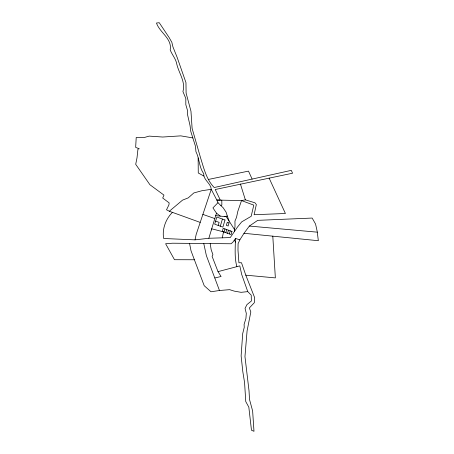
<?xml version="1.0" encoding="UTF-8"?>
<svg xmlns="http://www.w3.org/2000/svg" width="454" height="454" viewBox="0 0 454 454"><rect width="100%" height="100%" fill="white"/><g stroke="black" fill="none" stroke-linecap="round" stroke-linejoin="round"><path stroke-width="0.68" d="M172.441 212.364C165.75 218.902 161.936 229.281 163.678 238.498L195.021 239.865L196.151 234.525L211.258 189.329C210.821 183.149 203.318 180.102 203.727 173.666C198.977 167.151 199.533 158.559 195.963 151.749L195.43 146.154L190.793 131.444L190.044 125.633L187.4 114.045L187.525 110.56L185.828 104.698L185.817 98.501L182.934 91.572C185.919 81.175 178.127 72.419 176.464 62.561C175.108 57.902 171.856 54.384 170.193 49.883C172.304 38.567 159.785 32.756 156.465 23.029L159.241 22.7L169.075 37.449L171.839 42.279L172.957 46.949L177.077 57.193L185.964 82.617L186.1 93.036L190.964 111.23L192.11 128.374L200.537 157.748C203.812 168.088 206.36 179.551 214.214 187.525L291.298 170.358L292.569 173.212L215.224 189.511L220.326 200.123L216.808 200.049L211.258 189.329L201.917 190.725L193.83 192.944L188.268 197.865L182.525 200.14L169.325 211.241L166.516 209.793L168.911 204.896L169.16 202.881L162.702 198.04L163.979 195.124L149.922 184.738L135.706 164.314L137.006 157.85L137.971 149.026L139.282 148.776L135.661 147.38L136.211 137.505L144.622 137.409L149.179 136.109L162.708 137.029L180.783 135.865L192.831 137.908M222.267 237.834L223.55 231.869L211.706 228.799L208.846 238.271L195.021 239.865M244.008 233.294L318.339 240.711L317.198 231.449L315.558 224.038L312.165 218.062L257.724 220.349L249.354 226.064L244.008 233.294L239.854 239.854L235.371 238.395C235.405 247.742 234.287 257.384 236.88 266.657L218.016 271.634L212.103 256.362L212.915 254.7L211.144 249.598L210.174 243.531M229.321 233.929L230.218 230.819M227.562 233.305L228.458 230.195M225.797 232.675L226.699 229.565M224.032 232.045L224.94 228.935M220.303 226.194L222.42 219.061M218.192 225.439L219.112 222.358L215.605 221.104M211.377 229.889L216.467 213.136L212.937 207.887L217.954 202.694L216.808 200.049L241.528 200.583L245.364 199.851L254.966 202.813L256.34 204.538L254.109 214.719L285.413 213.499L269.114 178.076M234.69 231.307L234.321 229.225L234.996 227.085L234.962 221.053L236.523 217.358L237.817 211.348L241.528 200.583L253.797 205.129L251.164 216.325L241.71 221.864L237.493 227.04L230.263 237.573L208.846 238.271M239.854 239.854L238.089 243.594L237.987 250.097L238.917 262.77L241.488 262.73L245.79 275.175L254.632 297.591L254.342 302.676L249.371 307.943L250.824 311.966L247.084 330.892L244.961 356.566L249.025 390.837L249.507 399.458L252.634 410.984L253.985 431.3L251.471 430.227L248.832 407.153L245.762 401.569L244.575 382.603L242.805 371.616L241.119 355.885L242.691 333.633L244.246 327.379L244.099 324.411L245.92 318.487L246.306 313.43L245.047 308.419L246.931 304.617L251.357 301.025L251.232 295.14L247.765 291.627L241.676 274.409L239.803 265.862L236.88 266.657M235.393 238.645L232.925 242.113L231.097 243.764L172.537 243.213L165.608 243.741L174.495 259.711L194.38 259.762L204.221 285.719L210.996 291.769L219.469 290.498L229.628 289.658L234.168 291.099L241.057 292.325L247.765 291.627M217.954 202.694L220.945 205.685L221.864 204.85L221.785 200.157M214.924 277.944L221.081 276.492L218.016 271.634M208.324 179.461L248.497 171.113L252.118 179.08M224.197 216.535L227.341 216.087L229.083 221.058M249.354 226.064L317.284 232.164M245.79 275.175L275.357 277.899L272.797 236.165M215.707 215.633L226.33 216.762L234.321 229.225M202.847 214.39L214.816 218.578M169.325 211.241L200.18 222.403M203.852 176.056L198.267 172.974L198.131 157.924M216.467 213.136L220.286 216.121M220.945 205.685L223.135 207.722L226.081 212.171L227.341 216.087M234.23 240.274L235.683 242.09M194.38 259.762L191.021 250.773L189.579 243.531M219.469 290.498L206.371 255.602L203.75 243.458M240.421 184.023L245.364 199.851M231.971 231.449L231.086 234.559L222.267 231.415L223.181 228.305L231.971 231.449M229.015 222.914L228.124 225.984L226.376 225.354L227.267 222.29L229.015 222.914M224.997 219.98L222.897 227.119L214.674 224.18L216.83 217.057L224.997 219.98"/></g></svg>
